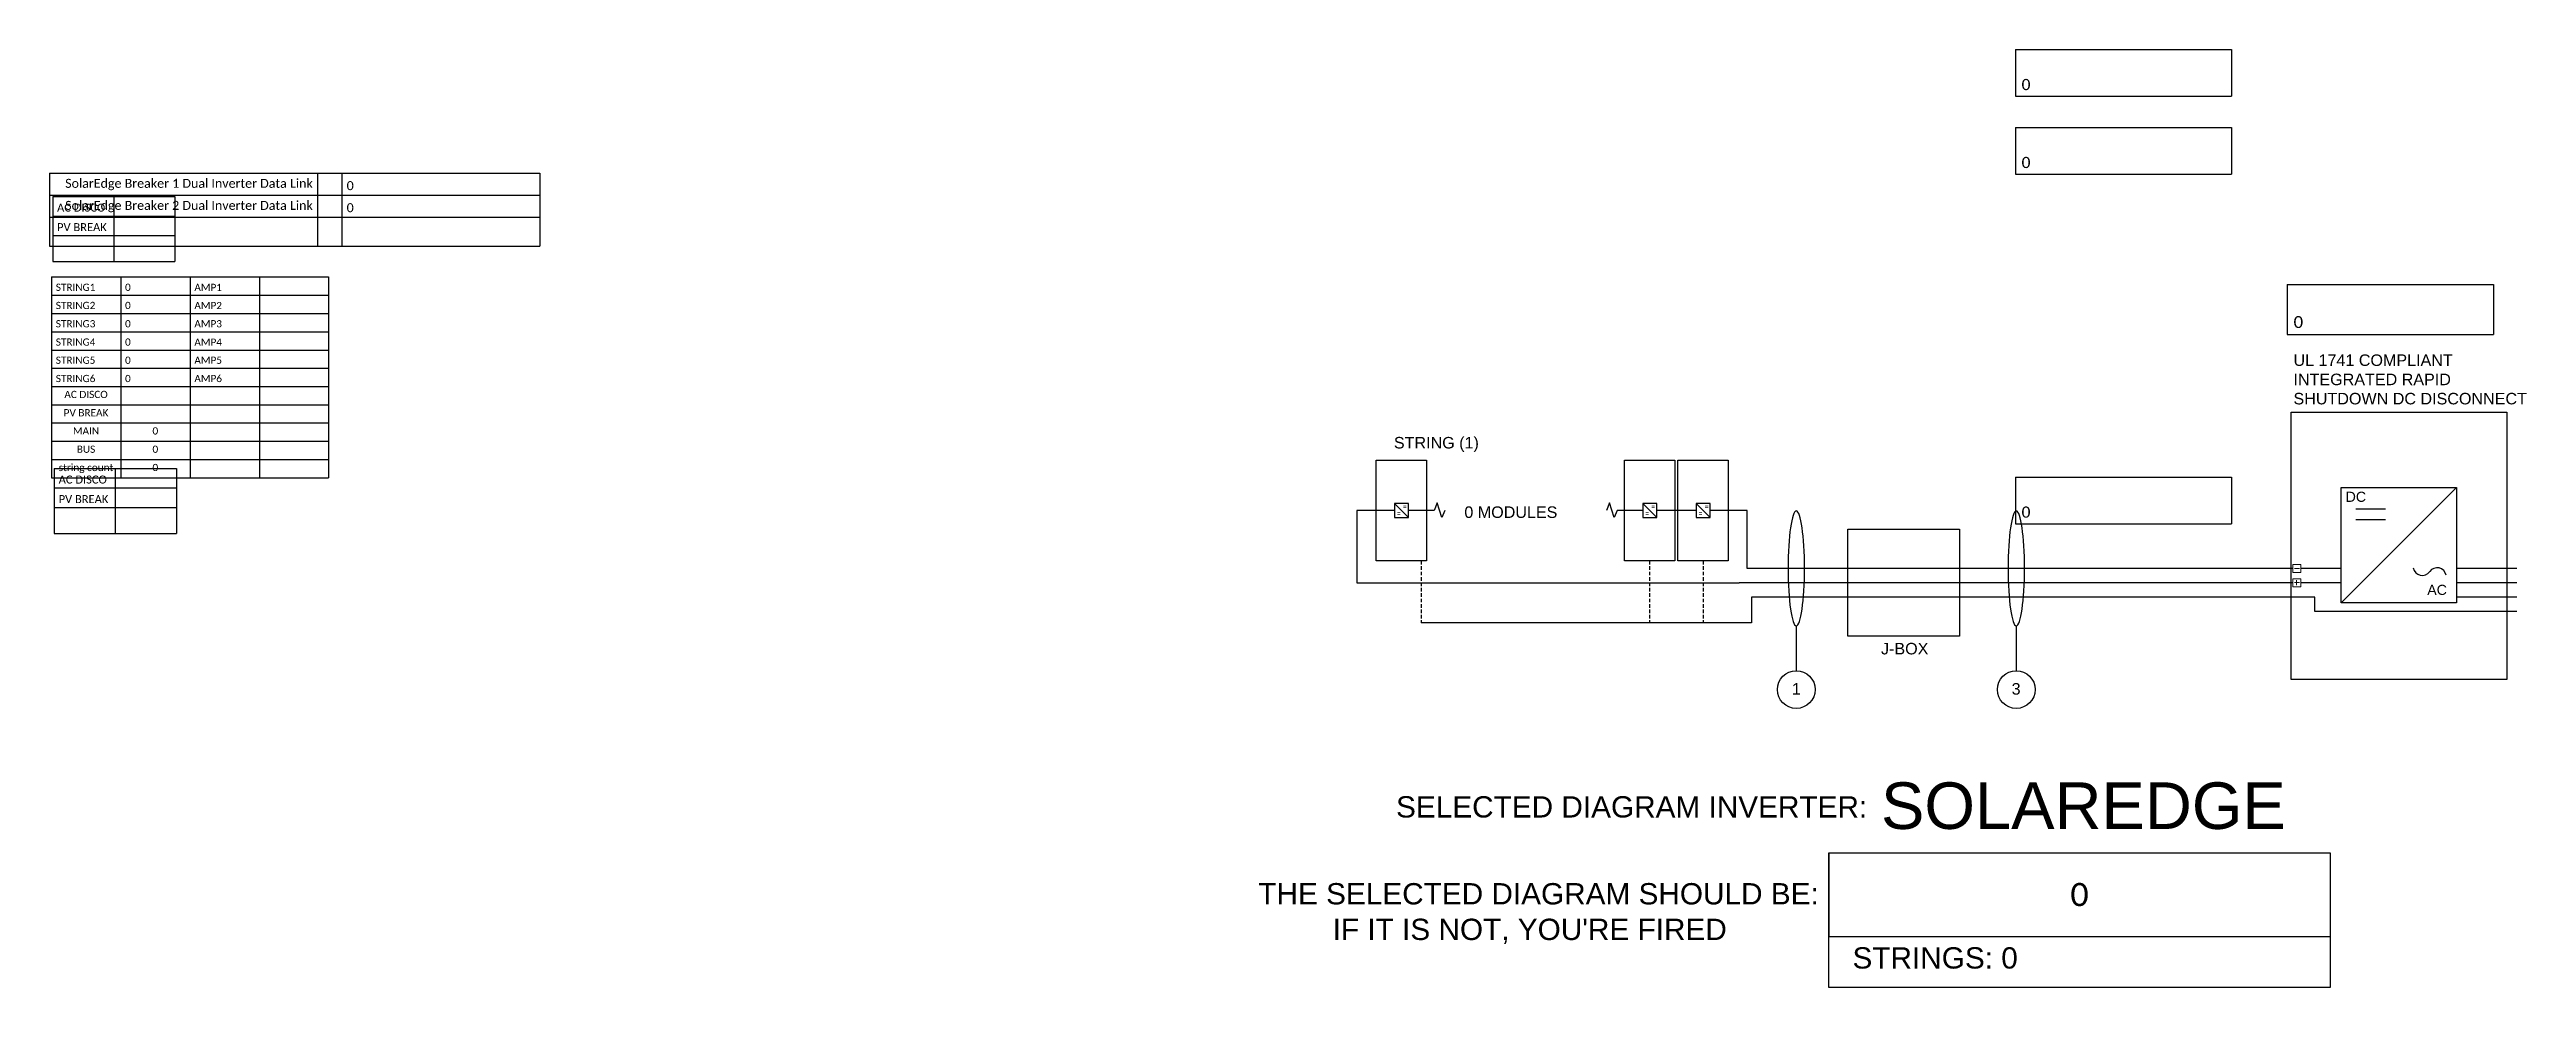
# Model space of a CAD drawing. Header units: inches. Extents: x 0 to 172, y 0 to 65.
import ezdxf

# ---------------------------------------------------------------- set-up
doc = ezdxf.new("R2010")
doc.units = ezdxf.units.IN
doc.header["$MEASUREMENT"] = 0
doc.linetypes.add('DASHED2', pattern=[0.375, 0.25, -0.125])
for name, color, linetype in [('Ground', 3, 'Continuous'), ('Lines', 7, 'Continuous'), ('Modules', 7, 'Continuous'), ('Negative', 7, 'Continuous'), ('Object', 7, 'Continuous'), ('Positive', 1, 'Continuous')]:
    doc.layers.add(name, color=color, linetype=linetype)
doc.layers.add('Hidden', color=1, linetype='Continuous', lineweight=25, plot=False)
doc.layers.add('wirecallout', color=4, linetype='Continuous', lineweight=25)
doc.styles.get("Standard").update_dxf_attribs({"font": 'arial.ttf'})

# ---------------------------------------------------------------- blocks, each defined once
blk = doc.blocks.new('*T14')
at = {"color": 0, "linetype": 'ByBlock', "lineweight": -2, "transparency": 16777216}
for p, q in [((0, 0), (19.24, 0)), ((0, 0), (0, -13.93)), ((4.81, 0), (4.81, -13.93)), ((9.62, 0), (9.62, -13.93)), ((14.43, 0), (14.43, -13.93)), ((19.24, 0), (19.24, -13.93)), ((0, -1.27), (19.24, -1.27)), ((0, -2.53), (19.24, -2.53)), ((0, -3.8), (19.24, -3.8)), ((0, -5.07), (19.24, -5.07)), ((0, -6.33), (19.24, -6.33)), ((0, -7.6), (19.24, -7.6)), ((0, -8.87), (19.24, -8.87)), ((0, -10.13), (19.24, -10.13)), ((0, -11.4), (19.24, -11.4)), ((0, -12.67), (19.24, -12.67)), ((0, -13.93), (19.24, -13.93))]:
    blk.add_line(p, q, dxfattribs=at)
at = {"color": 0, "transparency": 16777216, "char_height": 0.5, "width": 4.2095}
for s, insert, attachment_point in [('{\\fCalibri|b0|i0|c0;STRING1', (0.3, -0.97), 7), ('{\\fCalibri|b0|i0|c0;0', (5.11, -0.97), 7), ('{\\fCalibri|b0|i0|c0;AMP1', (9.92, -0.97), 7), ('{\\fCalibri|b0|i0|c0; ', (14.73, -0.97), 7), ('{\\fCalibri|b0|i0|c0;STRING2', (0.3, -2.23), 7), ('{\\fCalibri|b0|i0|c0;STRING3', (0.3, -3.5), 7), ('{\\fCalibri|b0|i0|c0;0', (5.11, -2.23), 7), ('{\\fCalibri|b0|i0|c0;0', (5.11, -3.5), 7), ('{\\fCalibri|b0|i0|c0;AMP2', (9.92, -2.23), 7), ('{\\fCalibri|b0|i0|c0;AMP3', (9.92, -3.5), 7), ('{\\fCalibri|b0|i0|c0; ', (14.73, -2.23), 7), ('{\\fCalibri|b0|i0|c0;STRING4', (0.3, -4.77), 7), ('{\\fCalibri|b0|i0|c0;0', (5.11, -4.77), 7), ('{\\fCalibri|b0|i0|c0;AMP4', (9.92, -4.77), 7), ('{\\fCalibri|b0|i0|c0; ', (14.73, -3.5), 7), ('{\\fCalibri|b0|i0|c0; ', (14.73, -4.77), 7), ('{\\fCalibri|b0|i0|c0;STRING5', (0.3, -6.03), 7), ('{\\fCalibri|b0|i0|c0;STRING6', (0.3, -7.3), 7), ('{\\fCalibri|b0|i0|c0;0', (5.11, -6.03), 7), ('{\\fCalibri|b0|i0|c0;0', (5.11, -7.3), 7), ('{\\fCalibri|b0|i0|c0;AMP5', (9.92, -6.03), 7), ('{\\fCalibri|b0|i0|c0;AMP6', (9.92, -7.3), 7), ('{\\fCalibri|b0|i0|c0; ', (14.73, -6.03), 7), ('{\\fCalibri|b0|i0|c0;AC DISCO', (2.4, -7.9), 2), ('{\\fCalibri|b0|i0|c0;', (7.21, -7.9), 2), ('{\\fCalibri|b0|i0|c0;', (12.02, -7.9), 2), ('{\\fCalibri|b0|i0|c0; ', (14.73, -7.3), 7), ('{\\fCalibri|b0|i0|c0;', (16.83, -7.9), 2), ('{\\fCalibri|b0|i0|c0;PV BREAK', (2.4, -9.17), 2), ('{\\fCalibri|b0|i0|c0;', (7.21, -9.17), 2), ('{\\fCalibri|b0|i0|c0;', (12.02, -9.17), 2), ('{\\fCalibri|b0|i0|c0;', (16.83, -9.17), 2), ('{\\fCalibri|b0|i0|c0;MAIN', (2.4, -10.43), 2), ('{\\fCalibri|b0|i0|c0;BUS', (2.4, -11.7), 2), ('{\\fCalibri|b0|i0|c0;0', (7.21, -10.43), 2), ('{\\fCalibri|b0|i0|c0;0', (7.21, -11.7), 2), ('{\\fCalibri|b0|i0|c0;', (12.02, -10.43), 2), ('{\\fCalibri|b0|i0|c0;', (12.02, -11.7), 2), ('{\\fCalibri|b0|i0|c0;', (16.83, -10.43), 2), ('{\\fCalibri|b0|i0|c0;', (16.83, -11.7), 2), ('{\\fCalibri|b0|i0|c0;string count', (2.4, -12.97), 2), ('{\\fCalibri|b0|i0|c0;0', (7.21, -12.97), 2), ('{\\fCalibri|b0|i0|c0;', (12.02, -12.97), 2), ('{\\fCalibri|b0|i0|c0;', (16.83, -12.97), 2)]:
    blk.add_mtext(s, dxfattribs=dict(at, insert=insert, attachment_point=attachment_point))
blk = doc.blocks.new('*T15')
at = {"color": 0, "linetype": 'ByBlock', "lineweight": -2, "transparency": 16777216}
for p, q in [((0, 0), (14.32, 0)), ((0, 0), (0, -3.48)), ((14.32, 0), (14.32, -3.48)), ((0, -3.48), (14.32, -3.48))]:
    blk.add_line(p, q, dxfattribs=at)
at = {"color": 7, "transparency": 16777216, "insert": (0.45, -3.03), "char_height": 0.8333, "width": 13.4221, "attachment_point": 7}
blk.add_mtext('{\\fCalibri|b0|i0|c0;0', dxfattribs=at)
blk = doc.blocks.new('*T16')
at = {"color": 0, "linetype": 'ByBlock', "lineweight": -2, "transparency": 16777216}
for p, q in [((0, 0), (8.47, 0)), ((0, 0), (0, -4.5)), ((4.23, 0), (4.23, -4.5)), ((8.47, 0), (8.47, -4.5)), ((0, -1.35), (8.47, -1.35)), ((0, -2.7), (8.47, -2.7)), ((0, -4.5), (8.47, -4.5))]:
    blk.add_line(p, q, dxfattribs=at)
at = {"color": 0, "transparency": 16777216, "char_height": 0.5556, "width": 3.6333}
for s, insert, attachment_point in [('{\\fCalibri|b0|i0|c0;AC DISCO', (0.3, -1.05), 7), ('{\\fCalibri|b0|i0|c0;', (8.17, -1.05), 9), ('{\\fCalibri|b0|i0|c0;PV BREAK', (0.3, -2.4), 7), ('{\\fCalibri|b0|i0|c0;', (4.53, -2.4), 7)]:
    blk.add_mtext(s, dxfattribs=dict(at, insert=insert, attachment_point=attachment_point))
blk = doc.blocks.new('*T17')
at = {"color": 0, "linetype": 'ByBlock', "lineweight": -2, "transparency": 16777216}
for p, q in [((0, 0), (8.47, 0)), ((0, 0), (0, -4.5)), ((4.23, 0), (4.23, -4.5)), ((8.47, 0), (8.47, -4.5)), ((0, -1.35), (8.47, -1.35)), ((0, -2.7), (8.47, -2.7)), ((0, -4.5), (8.47, -4.5))]:
    blk.add_line(p, q, dxfattribs=at)
at = {"color": 0, "transparency": 16777216, "char_height": 0.5556, "width": 3.6333}
for s, insert, attachment_point in [('{\\fCalibri|b0|i0|c0;AC DISCO', (0.3, -1.05), 7), ('{\\fCalibri|b0|i0|c0;', (8.17, -1.05), 9), ('{\\fCalibri|b0|i0|c0;PV BREAK', (0.3, -2.4), 7), ('{\\fCalibri|b0|i0|c0;', (4.53, -2.4), 7)]:
    blk.add_mtext(s, dxfattribs=dict(at, insert=insert, attachment_point=attachment_point))
blk = doc.blocks.new('*T18')
at = {"color": 0, "linetype": 'ByBlock', "lineweight": -2, "transparency": 16777216}
for p, q in [((0, 0), (34.03, 0)), ((0, 0), (0, -5.07)), ((18.6, 0), (18.6, -5.07)), ((20.28, 0), (20.28, -5.07)), ((34.03, 0), (34.03, -5.07)), ((0, -1.53), (34.03, -1.53)), ((0, -3.06), (34.03, -3.06)), ((0, -5.07), (34.03, -5.07))]:
    blk.add_line(p, q, dxfattribs=at)
at = {"color": 0, "transparency": 16777216, "char_height": 0.6229}
for s, insert, width, attachment_point in [('{\\fCalibri|b0|i0|c0;SolarEdge Breaker 1 Dual Inverter Data Link', (18.27, -1.19), 17.9297, 9), ('{\\fCalibri|b0|i0|c0;', (19.95, -1.19), 1.0091, 9), ('{\\fCalibri|b0|i0|c0;0', (20.62, -1.19), 13.0727, 7), ('{\\fCalibri|b0|i0|c0;SolarEdge Breaker 2 Dual Inverter Data Link', (18.27, -2.72), 17.9297, 9), ('{\\fCalibri|b0|i0|c0;', (19.95, -2.72), 1.0091, 9), ('{\\fCalibri|b0|i0|c0;0', (20.62, -2.72), 13.0727, 7)]:
    blk.add_mtext(s, dxfattribs=dict(at, insert=insert, width=width, attachment_point=attachment_point))
blk = doc.blocks.new('*T19')
at = {"color": 0, "linetype": 'ByBlock', "lineweight": -2, "transparency": 16777216}
for p, q in [((0, 0), (14.98, 0)), ((0, 0), (0, -3.23)), ((14.98, 0), (14.98, -3.23)), ((0, -3.23), (14.98, -3.23))]:
    blk.add_line(p, q, dxfattribs=at)
at = {"color": 7, "transparency": 16777216, "insert": (0.42, -2.82), "char_height": 0.7747, "width": 14.1425, "attachment_point": 7}
blk.add_mtext('{\\fCalibri|b0|i0|c0;0', dxfattribs=at)
blk = doc.blocks.new('*T20')
at = {"color": 0, "linetype": 'ByBlock', "lineweight": -2, "transparency": 16777216}
for p, q in [((0, 0), (14.98, 0)), ((0, 0), (0, -3.23)), ((14.98, 0), (14.98, -3.23)), ((0, -3.23), (14.98, -3.23))]:
    blk.add_line(p, q, dxfattribs=at)
at = {"color": 7, "transparency": 16777216, "insert": (0.42, -2.82), "char_height": 0.7747, "width": 14.1425, "attachment_point": 7}
blk.add_mtext('{\\fCalibri|b0|i0|c0;0', dxfattribs=at)
blk = doc.blocks.new('*T21')
at = {"color": 0, "linetype": 'ByBlock', "lineweight": -2, "transparency": 16777216}
for p, q in [((0, 0), (14.98, 0)), ((0, 0), (0, -3.23)), ((14.98, 0), (14.98, -3.23)), ((0, -3.23), (14.98, -3.23))]:
    blk.add_line(p, q, dxfattribs=at)
at = {"color": 7, "transparency": 16777216, "insert": (0.42, -2.82), "char_height": 0.7747, "width": 14.1425, "attachment_point": 7}
blk.add_mtext('{\\fCalibri|b0|i0|c0;0', dxfattribs=at)
blk = doc.blocks.new('*T22')
at = {"color": 0, "linetype": 'ByBlock', "lineweight": -2, "transparency": 16777216}
for p, q in [((0, 0), (14.98, 0)), ((0, 0), (0, -3.23)), ((14.98, 0), (14.98, -3.23)), ((0, -3.23), (14.98, -3.23))]:
    blk.add_line(p, q, dxfattribs=at)
at = {"color": 7, "transparency": 16777216, "insert": (0.42, -2.82), "char_height": 0.7747, "width": 14.1425, "attachment_point": 7}
blk.add_mtext('{\\fCalibri|b0|i0|c0;0', dxfattribs=at)
blk = doc.blocks.new('*T23')
at = {"layer": 'Hidden', "color": 0, "linetype": 'ByBlock', "lineweight": -2, "transparency": 16777216}
for p, q in [((0, 0), (34.8, 0)), ((0, 0), (0, -5.8)), ((34.8, 0), (34.8, -5.8)), ((0, -5.8), (34.8, -5.8))]:
    blk.add_line(p, q, dxfattribs=at)
at = {"layer": 'Hidden', "color": 0, "transparency": 16777216, "insert": (17.4, -2.9), "char_height": 1.606, "width": 33.0633, "attachment_point": 5}
blk.add_mtext('{\\fCalibri|b0|i0|c0;0', dxfattribs=at)
blk = doc.blocks.new('*U13')
for p, q in [((-16.85, 106.47), (-24.85, 98.47)), ((-21.78, 104.97), (-23.84, 104.97)), ((-21.78, 104.22), (-23.84, 104.22)), ((-12.67, 100.85), (-16.85, 100.85)), ((-12.67, 99.85), (-16.85, 99.85)), ((-12.67, 98.85), (-16.85, 98.85)), ((-62.68, 96.86), (-62.68, 93.75)), ((-47.41, 96.86), (-47.41, 93.75))]:
    blk.add_line(p, q)
for points in [[(-13.36, 93.14), (-28.34, 93.14), (-28.34, 111.7), (-13.36, 111.7)], [(-16.85, 98.47), (-24.85, 98.47), (-24.85, 106.47), (-16.85, 106.47)], [(-51.36, 96.14), (-59.1, 96.14), (-59.1, 103.56), (-51.36, 103.56)]]:
    blk.add_lwpolyline(points, close=True)
for points in [[(-87.82, 104.86), (-87.82, 104.86), (-89.6, 104.86)], [(-73.33, 104.86), (-73.33, 104.86), (-75.11, 104.86)], [(-69.62, 104.86), (-72.37, 104.86)]]:
    blk.add_lwpolyline(points)
for centre in [(-62.68, 92.44), (-47.41, 92.44)]:
    blk.add_circle(centre, 1.31)
for centre, start, end in [((-19.23, 100.99), 190.2778, 324.5251), ((-18.2, 100.26), 10.2778, 144.5251)]:
    blk.add_arc(centre, 0.634, start, end)
at = {"layer": 'Ground', "linetype": 'DASHED2'}
for p, q in [((-88.72, 101.37), (-88.72, 97.06)), ((-72.86, 101.37), (-72.86, 97.06)), ((-69.15, 101.37), (-69.15, 97.06))]:
    blk.add_line(p, q, dxfattribs=at)
at = {"layer": 'Ground'}
blk.add_line((-12.67, 97.85), (-26.68, 97.85), dxfattribs=at)
for points in [[(-65.8, 98.85), (-65.8, 97.06), (-88.72, 97.06)], [(-64.59, 98.85), (-65.8, 98.85)], [(-26.68, 97.85), (-26.68, 98.85), (-64.59, 98.85)]]:
    blk.add_lwpolyline(points, dxfattribs=at)
at = {"layer": 'Hidden'}
blk.add_lwpolyline([(-60.42, 81.11), (-25.62, 81.11), (-25.62, 71.77), (-60.42, 71.77)], close=True, dxfattribs=at)
at = {"layer": 'Lines', "lineweight": -3}
for p, q in [((-87.61, 105.4), (-87.82, 104.86)), ((-87.29, 104.38), (-87.61, 105.4)), ((-75.65, 105.4), (-75.86, 104.86)), ((-75.33, 104.38), (-75.65, 105.4)), ((-87.07, 104.86), (-87.29, 104.38)), ((-75.11, 104.86), (-75.33, 104.38))]:
    blk.add_line(p, q, dxfattribs=at)
at = {"layer": 'Modules'}
for points in [[(-91.84, 101.37), (-91.84, 108.37), (-88.34, 108.37), (-88.34, 101.37)], [(-74.61, 101.37), (-74.61, 108.37), (-71.11, 108.37), (-71.11, 101.37)], [(-70.9, 101.37), (-70.9, 108.37), (-67.4, 108.37), (-67.4, 101.37)]]:
    blk.add_lwpolyline(points, close=True, dxfattribs=at)
at = {"layer": 'Negative'}
for p, q in [((-28.21, 100.85), (-64.59, 100.85)), ((-24.85, 100.85), (-27.65, 100.85))]:
    blk.add_line(p, q, dxfattribs=at)
at = {"layer": 'Negative', "lineweight": 13}
for p, q in [((-27.65, 101.13), (-28.21, 101.13)), ((-28.21, 101.13), (-28.21, 100.57)), ((-28.21, 100.57), (-27.65, 100.57)), ((-28.11, 100.84), (-27.76, 100.84)), ((-27.65, 100.57), (-27.65, 101.13))]:
    blk.add_line(p, q, dxfattribs=at)
at = {"layer": 'Negative'}
blk.add_lwpolyline([(-64.59, 100.85), (-66.1, 100.85), (-66.1, 104.86), (-68.65, 104.86)], dxfattribs=at)
at = {"layer": 'Object', "lineweight": 25}
for p, q in [((-90.57, 105.35), (-89.6, 104.38)), ((-89.6, 105.35), (-90.57, 105.35)), ((-90.57, 105.35), (-90.57, 104.38)), ((-89.6, 104.38), (-89.6, 105.35)), ((-73.33, 105.35), (-72.37, 104.38)), ((-72.37, 105.35), (-73.33, 105.35)), ((-73.33, 105.35), (-73.33, 104.38)), ((-72.37, 104.38), (-72.37, 105.35)), ((-69.62, 105.35), (-68.65, 104.38)), ((-68.65, 105.35), (-69.62, 105.35)), ((-69.62, 105.35), (-69.62, 104.38)), ((-68.65, 104.38), (-68.65, 105.35)), ((-90.57, 104.38), (-89.6, 104.38)), ((-73.33, 104.38), (-72.37, 104.38)), ((-69.62, 104.38), (-68.65, 104.38))]:
    blk.add_line(p, q, dxfattribs=at)
at = {"layer": 'Positive'}
for p, q in [((-28.21, 99.85), (-66.64, 99.85)), ((-24.85, 99.85), (-27.65, 99.85))]:
    blk.add_line(p, q, dxfattribs=at)
at = {"layer": 'Positive', "color": 1, "lineweight": 13}
for p, q in [((-27.65, 100.13), (-28.21, 100.13)), ((-28.21, 100.13), (-28.21, 99.57)), ((-28.11, 99.87), (-27.76, 99.87)), ((-27.95, 100.03), (-27.95, 99.68)), ((-27.65, 99.57), (-27.65, 100.13)), ((-28.21, 99.57), (-27.65, 99.57))]:
    blk.add_line(p, q, dxfattribs=at)
at = {"layer": 'Positive'}
blk.add_lwpolyline([(-90.57, 104.86), (-93.19, 104.86), (-93.19, 99.85), (-66.64, 99.85)], dxfattribs=at)
at = {"layer": 'wirecallout', "color": 7, "extrusion": (0, 0, -1)}
for centre in [(-62.68, 100.85), (-47.41, 100.85)]:
    blk.add_ellipse(centre, major_axis=(0, 3.99), ratio=0.14309, dxfattribs=at)
for name, p in [('*T22', (-47.46, 136.85)), ('*T20', (-47.46, 131.44)), ('*T18', (-183.92, 128.28)), ('*T17', (-183.7, 126.65)), ('*T14', (-183.79, 121.07)), ('*T15', (-28.61, 120.55)), ('*T16', (-183.59, 107.78)), ('*T19', (-47.46, 107.18)), ('*T21', (-47.46, 107.18)), ('*T23', (-60.42, 81.11))]:
    blk.add_blockref(name, p)
for s, p in [('STRING (1)', (-90.61, 109.17)), ('0 MODULES', (-85.72, 104.35))]:
    blk.add_text(s, height=0.8).set_placement(p)
for s, width, insert, char_height, attachment_point in [(' \\P\\pxql;UL 1741 COMPLIANT\\PINTEGRATED RAPID SHUTDOWN DC DISCONNECT', 16.6979, (-28.17, 117.03), 0.8, 1), ('DC', 15.6401, (-23.13, 106.17), 0.703, 3), ('AC', 15.6401, (-17.52, 99.71), 0.703, 3), ('J-BOX', 15.6401, (-53.51, 95.68), 0.8, 3), ('1', 15.6401, (-62.68, 92.49), 0.8, 5), ('3', 15.6401, (-47.11, 92.89), 0.8, 3)]:
    blk.add_mtext_dynamic_manual_height_columns(s, width=width, gutter_width=1, heights=[0], dxfattribs=dict(insert=insert, char_height=char_height, attachment_point=attachment_point))
at = {"layer": 'Hidden', "attachment_point": 1}
for s, width, gutter_width, heights, insert, char_height in [('{\\C1;SOLAREDGE}', 42.8245, 16.16, [24.19], (-56.8, 86), 3.2319), ('{\\C1;SELECTED DIAGRAM INVERTER:}', 41.1813, 7.39, [15.49], (-90.46, 85.04), 1.4784), ('{\\C1;THE SELECTED DIAGRAM SHOULD BE:}', 41.1813, 7.39, [15.49], (-100.02, 79.01), 1.4784), ("{\\C1;IF IT IS NOT, YOU'RE FIRED}", 41.1813, 7.39, [15.49], (-94.86, 76.54), 1.4784)]:
    blk.add_mtext_dynamic_manual_height_columns(s, width=width, gutter_width=gutter_width, heights=heights, dxfattribs=dict(at, insert=insert, char_height=char_height))
at = {"layer": 'Hidden', "color": 7, "insert": (-58.78, 74.56), "char_height": 1.4784, "attachment_point": 1}
blk.add_mtext_dynamic_manual_height_columns('{\\C1;STRINGS: 0}', width=41.1813, gutter_width=7.39, heights=[15.49], dxfattribs=at)
at = {"layer": 'Object', "lineweight": 25}
for p in [(-89.98, 104.97), (-72.75, 104.97), (-69.03, 104.97), (-90.4, 104.51), (-73.16, 104.51), (-69.45, 104.51)]:
    blk.add_text('=', height=0.313, dxfattribs=at).set_placement(p)

msp = doc.modelspace()

# ---------------------------------------------------------------- block references
msp.add_blockref('*U13', (183.79, -71.77))

doc.saveas('drawing.dxf')
